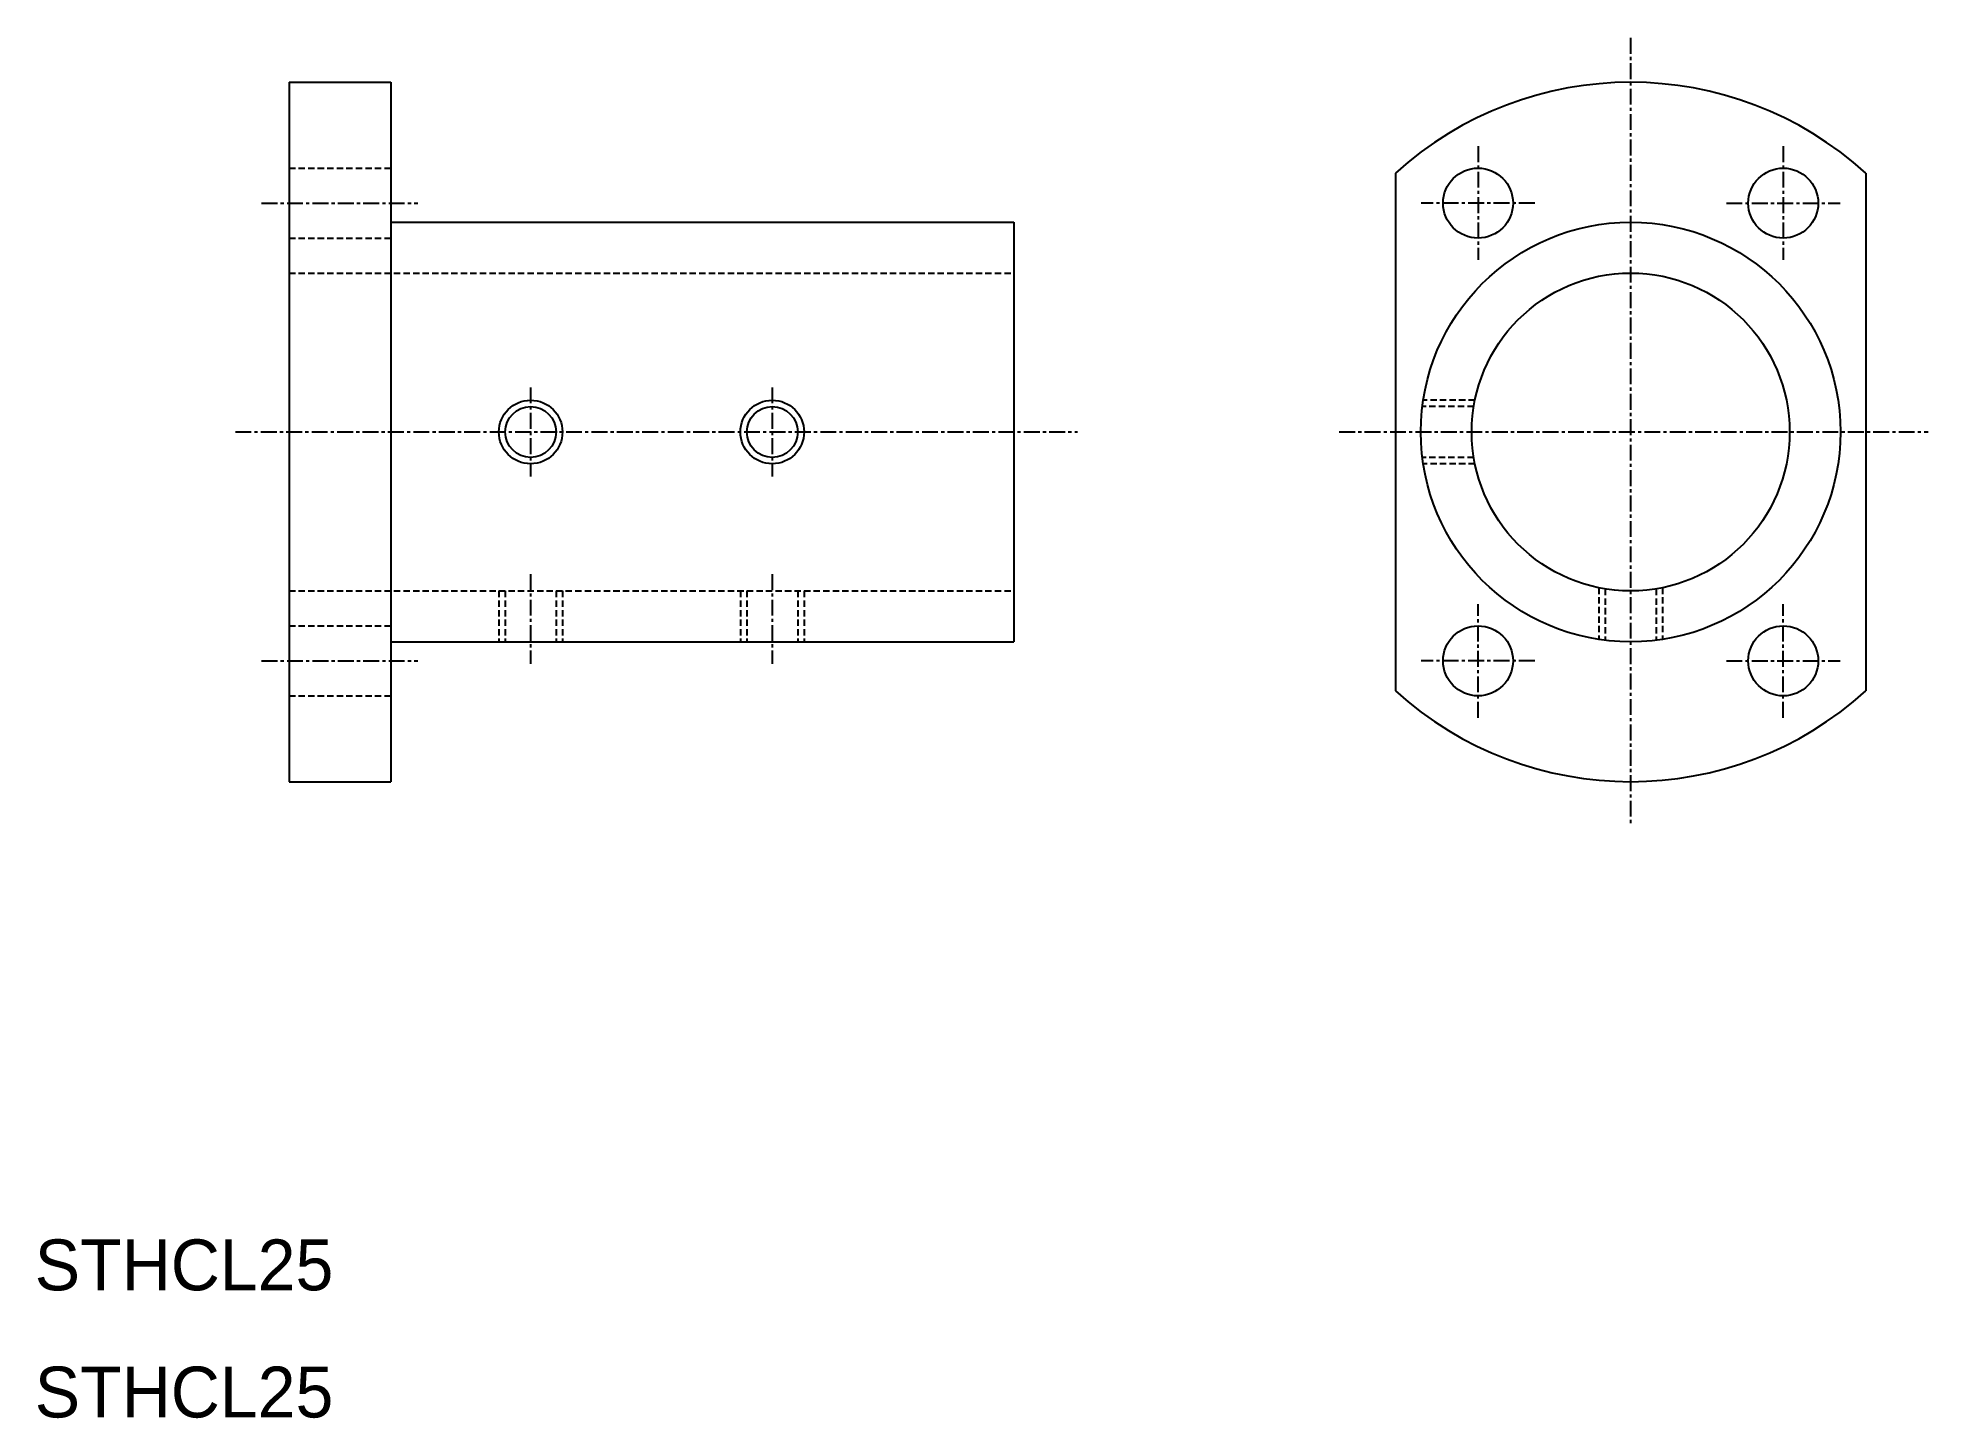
# Model space of a CAD drawing. Extents: x 10 to 159, y 10 to 118.
import ezdxf

# ---------------------------------------------------------------- set-up
doc = ezdxf.new("R2010")
doc.units = 0
doc.linetypes.add('CENTER', pattern=[2, 1.25, -0.25, 0.25, -0.25])
doc.linetypes.add('DASHED', pattern=[0.75, 0.5, -0.25])
doc.layers.get('0').update_dxf_attribs({"linetype": 'CONTINUOUS'})
doc.layers.add('CENTER', color=1, linetype='CENTER')

msp = doc.modelspace()

# ---------------------------------------------------------------- linework, layer by layer
at = {"color": 7, "linetype": 'CONTINUOUS'}
for p, q in [((30, 115), (30, 60)), ((30, 115), (38, 115)), ((38, 115), (38, 60)), ((117, 107.85), (117, 67.15)), ((154, 107.85), (154, 67.15)), ((38, 104), (87, 104)), ((87, 104), (87, 71)), ((30, 101.25), (30, 101.25)), ((30, 87.5), (30, 87.5)), ((38, 71), (87, 71)), ((30, 60), (38, 60))]:
    msp.add_line(p, q, dxfattribs=at)
at = {"color": 3, "linetype": 'DASHED'}
for p, q in [((30, 108.25), (38, 108.25)), ((30, 102.75), (38, 102.75)), ((30, 100), (87, 100)), ((123.16, 89.5), (119.12, 89.5)), ((123.25, 90), (119.19, 90)), ((123.16, 85.5), (119.12, 85.5)), ((123.25, 85), (119.19, 85)), ((30, 75), (87, 75)), ((46.5, 75), (46.5, 71)), ((47, 75), (47, 71)), ((51, 75), (51, 71)), ((51.5, 75), (51.5, 71)), ((65.5, 75), (65.5, 71)), ((66, 75), (66, 71)), ((70, 75), (70, 71)), ((70.5, 75), (70.5, 71)), ((133, 75.25), (133, 71.19)), ((133.5, 75.16), (133.5, 71.12)), ((137.5, 75.16), (137.5, 71.12)), ((138, 75.25), (138, 71.19)), ((30, 72.25), (38, 72.25)), ((30, 66.75), (38, 66.75))]:
    msp.add_line(p, q, dxfattribs=at)
at = {"color": 7, "linetype": 'CONTINUOUS'}
for centre, radius in [((123.5, 105.5), 2.75), ((147.5, 105.5), 2.75), ((135.5, 87.5), 16.5), ((135.5, 87.5), 12.5), ((49, 87.5), 2), ((68, 87.5), 2), ((123.5, 69.5), 2.75), ((147.5, 69.5), 2.75)]:
    msp.add_circle(centre, radius, dxfattribs=at)
at = {"color": 3, "linetype": 'CONTINUOUS'}
for centre in [(49, 87.5), (68, 87.5)]:
    msp.add_circle(centre, 2.5, dxfattribs=at)
at = {"color": 7, "linetype": 'CONTINUOUS'}
for start, end in [(47.7221, 132.2779), (227.7221, 312.2779)]:
    msp.add_arc((135.5, 87.5), 27.5, start, end, dxfattribs=at)
at = {"layer": 'CENTER', "color": 1, "linetype": 'CENTER'}
for p, q in [((135.5, 118.5), (135.5, 56.5)), ((123.5, 109.97), (123.5, 101.03)), ((147.5, 109.97), (147.5, 101.03)), ((27.84, 105.5), (40.14, 105.5)), ((127.97, 105.5), (119.03, 105.5)), ((143.03, 105.5), (151.97, 105.5)), ((49, 91.01), (49, 83.99)), ((68, 91.01), (68, 83.99)), ((25.78, 87.5), (92, 87.5)), ((112.58, 87.5), (158.9, 87.5)), ((49, 76.31), (49, 69.28)), ((68, 76.31), (68, 69.28)), ((123.5, 65.03), (123.5, 73.97)), ((147.5, 65.03), (147.5, 73.97)), ((27.84, 69.5), (40.14, 69.5)), ((127.97, 69.5), (119.03, 69.5)), ((143.03, 69.5), (151.97, 69.5))]:
    msp.add_line(p, q, dxfattribs=at)

# ---------------------------------------------------------------- texts
at = {"color": 7, "linetype": 'CONTINUOUS'}
for p in [(10, 20), (10, 10)]:
    msp.add_text('STHCL25', height=4, dxfattribs=at).set_placement(p)

doc.saveas('drawing.dxf')
